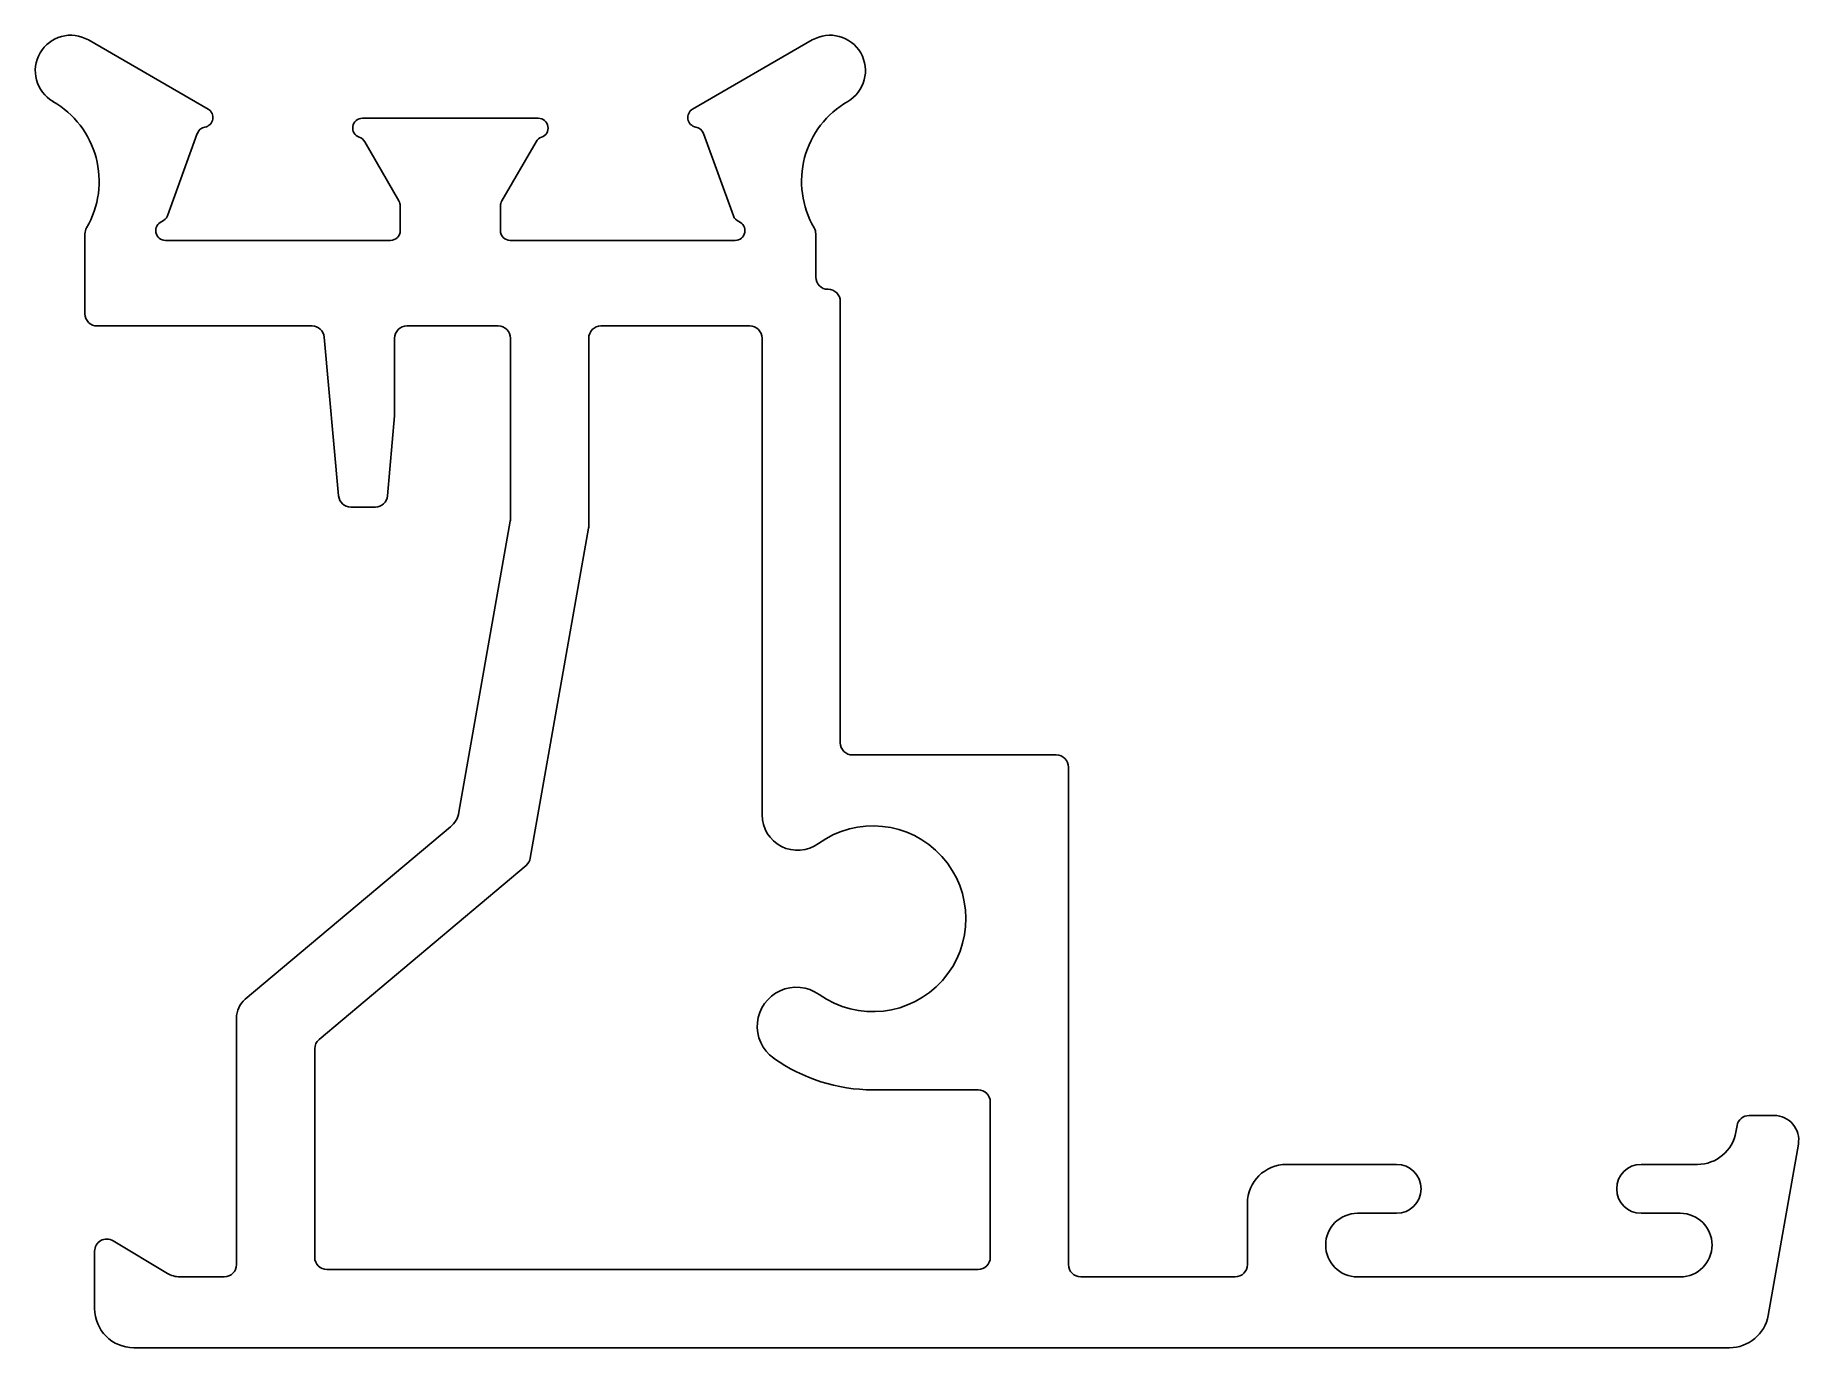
# Model space of a CAD drawing. Header units: inches. Extents: x -16.7 to 19.3, y -0.3 to 26.6.
import ezdxf

# ---------------------------------------------------------------- set-up
doc = ezdxf.new("R2010")
doc.units = ezdxf.units.IN
doc.header["$MEASUREMENT"] = 0
doc.layers.add('BEAD', color=152, linetype='Continuous')

msp = doc.modelspace()

# ---------------------------------------------------------------- linework, layer by layer
at = {"layer": 'BEAD', "color": 7, "lineweight": -2, "ltscale": 6}
for p, q in [((-13.196, 25.079), (-15.641, 26.491)), ((-0.843, 26.491), (-3.288, 25.079)), ((-6.444, 24.891), (-10.039, 24.891)), ((-14.028, 22.895), (-13.415, 24.579)), ((-3.068, 24.579), (-2.455, 22.895)), ((-9.993, 24.411), (-9.293, 23.198)), ((-7.191, 23.198), (-6.49, 24.411)), ((-9.266, 23.097), (-9.266, 22.591)), ((-7.218, 22.591), (-7.218, 23.097)), ((-15.713, 22.524), (-15.713, 20.891)), ((-9.466, 22.391), (-14.066, 22.391)), ((-2.418, 22.391), (-7.018, 22.391)), ((-0.771, 21.641), (-0.771, 22.524)), ((-0.519, 21.391), (-0.521, 21.391)), ((-0.269, 12.116), (-0.269, 21.141)), ((-15.463, 20.641), (-11.07, 20.642)), ((-9.132, 20.641), (-7.263, 20.641)), ((-2.119, 20.641), (-5.163, 20.641)), ((-10.821, 20.415), (-10.526, 17.164)), ((-9.382, 18.825), (-9.382, 20.391)), ((-7.013, 20.391), (-7.013, 16.689)), ((-5.413, 20.391), (-5.413, 16.549)), ((-1.869, 10.641), (-1.869, 20.391)), ((-9.526, 17.164), (-9.383, 18.803)), ((-10.277, 16.936), (-9.775, 16.936)), ((-7.017, 16.646), (-8.067, 10.694)), ((-5.417, 16.506), (-6.608, 9.754)), ((4.147, 11.866), (-0.019, 11.866)), ((4.397, 1.441), (4.397, 11.616)), ((-8.237, 10.399), (-12.437, 6.868)), ((-6.693, 9.607), (-10.926, 6.048)), ((-12.615, 6.485), (-12.615, 1.441)), ((-11.015, 5.856), (-11.015, 1.591)), ((2.547, 5.016), (0.397, 5.016)), ((2.797, 1.591), (2.797, 4.766)), ((18.825, 4.491), (18.311, 4.491)), ((18.065, 4.284), (18.042, 4.152)), ((18.7, 0.402), (19.318, 3.904)), ((11.104, 3.491), (8.854, 3.491)), ((17.254, 3.491), (16.104, 3.491)), ((8.054, 2.691), (8.054, 1.441)), ((10.304, 2.491), (11.104, 2.491)), ((16.104, 2.491), (16.904, 2.491)), ((-14.028, 1.262), (-15.137, 1.928)), ((-15.515, 1.714), (-15.515, 0.541)), ((-12.865, 1.191), (-13.77, 1.191)), ((-10.765, 1.341), (2.547, 1.341)), ((7.804, 1.191), (4.647, 1.191)), ((16.904, 1.191), (10.304, 1.191)), ((-14.715, -0.259), (17.913, -0.259))]:
    msp.add_line(p, q, dxfattribs=at)
for centre, radius, start, end in [((-16.003, 25.863), 0.725, 60, 240), ((-0.48, 25.863), 0.725, 300, 120), ((-17.31, 23.6), 1.888, 329.7573, 60), ((-13.296, 24.906), 0.2, 280.2629, 60), ((-10.039, 24.691), 0.2, 90, 251.2375), ((-6.444, 24.691), 0.2, 288.7625, 90), ((-3.188, 24.906), 0.2, 120, 259.7371), ((0.826, 23.6), 1.888, 120, 210.2427), ((-13.224, 24.509), 0.203, 100.2629, 160), ((-3.259, 24.509), 0.203, 20, 79.7371), ((-10.169, 24.309), 0.203, 30, 71.2375), ((-6.314, 24.309), 0.203, 108.7625, 150), ((-9.469, 23.097), 0.203, 0, 30), ((-7.015, 23.097), 0.203, 150, 180), ((-14.066, 22.591), 0.2, 112.3472, 270), ((-14.219, 22.964), 0.203, 292.3472, 340), ((-2.264, 22.964), 0.203, 200, 247.6528), ((-2.418, 22.591), 0.2, 270, 67.6528), ((-15.463, 22.524), 0.25, 149.7573, 180), ((-9.466, 22.591), 0.2, 270, 0), ((-7.018, 22.591), 0.2, 180, 270), ((-1.021, 22.524), 0.25, 0, 30.2427), ((-0.521, 21.641), 0.25, 180, 270), ((-0.519, 21.141), 0.25, 360, 90), ((-15.463, 20.891), 0.25, 180, 270), ((-11.07, 20.392), 0.25, 5.1794, 90), ((-9.132, 20.391), 0.25, 90, 180), ((-7.263, 20.391), 0.25, 360, 90), ((-5.163, 20.391), 0.25, 90, 180), ((-2.119, 20.391), 0.25, 0, 90), ((-9.632, 18.825), 0.25, 355, 360), ((-10.277, 17.186), 0.25, 185.1794, 270), ((-9.775, 17.186), 0.25, 270, 355), ((-7.263, 16.689), 0.25, 350, 0), ((-5.663, 16.549), 0.25, 350, 0), ((-0.019, 12.116), 0.25, 180, 270), ((4.147, 11.616), 0.25, 0, 90), ((-8.559, 10.781), 0.5, 310.0531, 350), ((-1.144, 10.641), 0.725, 180, 305.9506), ((0.397, 8.516), 1.9, 234.5691, 125.9506), ((-6.854, 9.798), 0.25, 310.0532, 350), ((-12.115, 6.485), 0.5, 130.0532, 180), ((-1.168, 6.316), 0.8, 54.5691, 234.5691), ((-10.765, 5.856), 0.25, 130.0532, 180), ((0.397, 8.516), 3.5, 234.5691, 270), ((2.547, 4.766), 0.25, 0, 90), ((18.311, 4.241), 0.25, 90, 170), ((18.825, 3.991), 0.5, 350, 90), ((17.254, 4.291), 0.8, 270, 349.9999), ((8.854, 2.691), 0.8, 90, 180), ((11.104, 2.991), 0.5, 270, 90), ((16.104, 2.991), 0.5, 90, 270), ((10.304, 1.841), 0.65, 90, 270), ((16.904, 1.841), 0.65, 270, 90), ((-15.265, 1.714), 0.25, 59, 180), ((-10.765, 1.591), 0.25, 180, 270), ((2.547, 1.591), 0.25, 270, 0), ((-13.77, 1.691), 0.5, 239, 270), ((-12.865, 1.441), 0.25, 270, 0), ((4.647, 1.441), 0.25, 180, 270), ((7.804, 1.441), 0.25, 270, 360), ((-14.715, 0.541), 0.8, 180, 270), ((17.913, 0.541), 0.8, 270, 350)]:
    msp.add_arc(centre, radius, start, end, dxfattribs=at)

doc.saveas('drawing.dxf')
